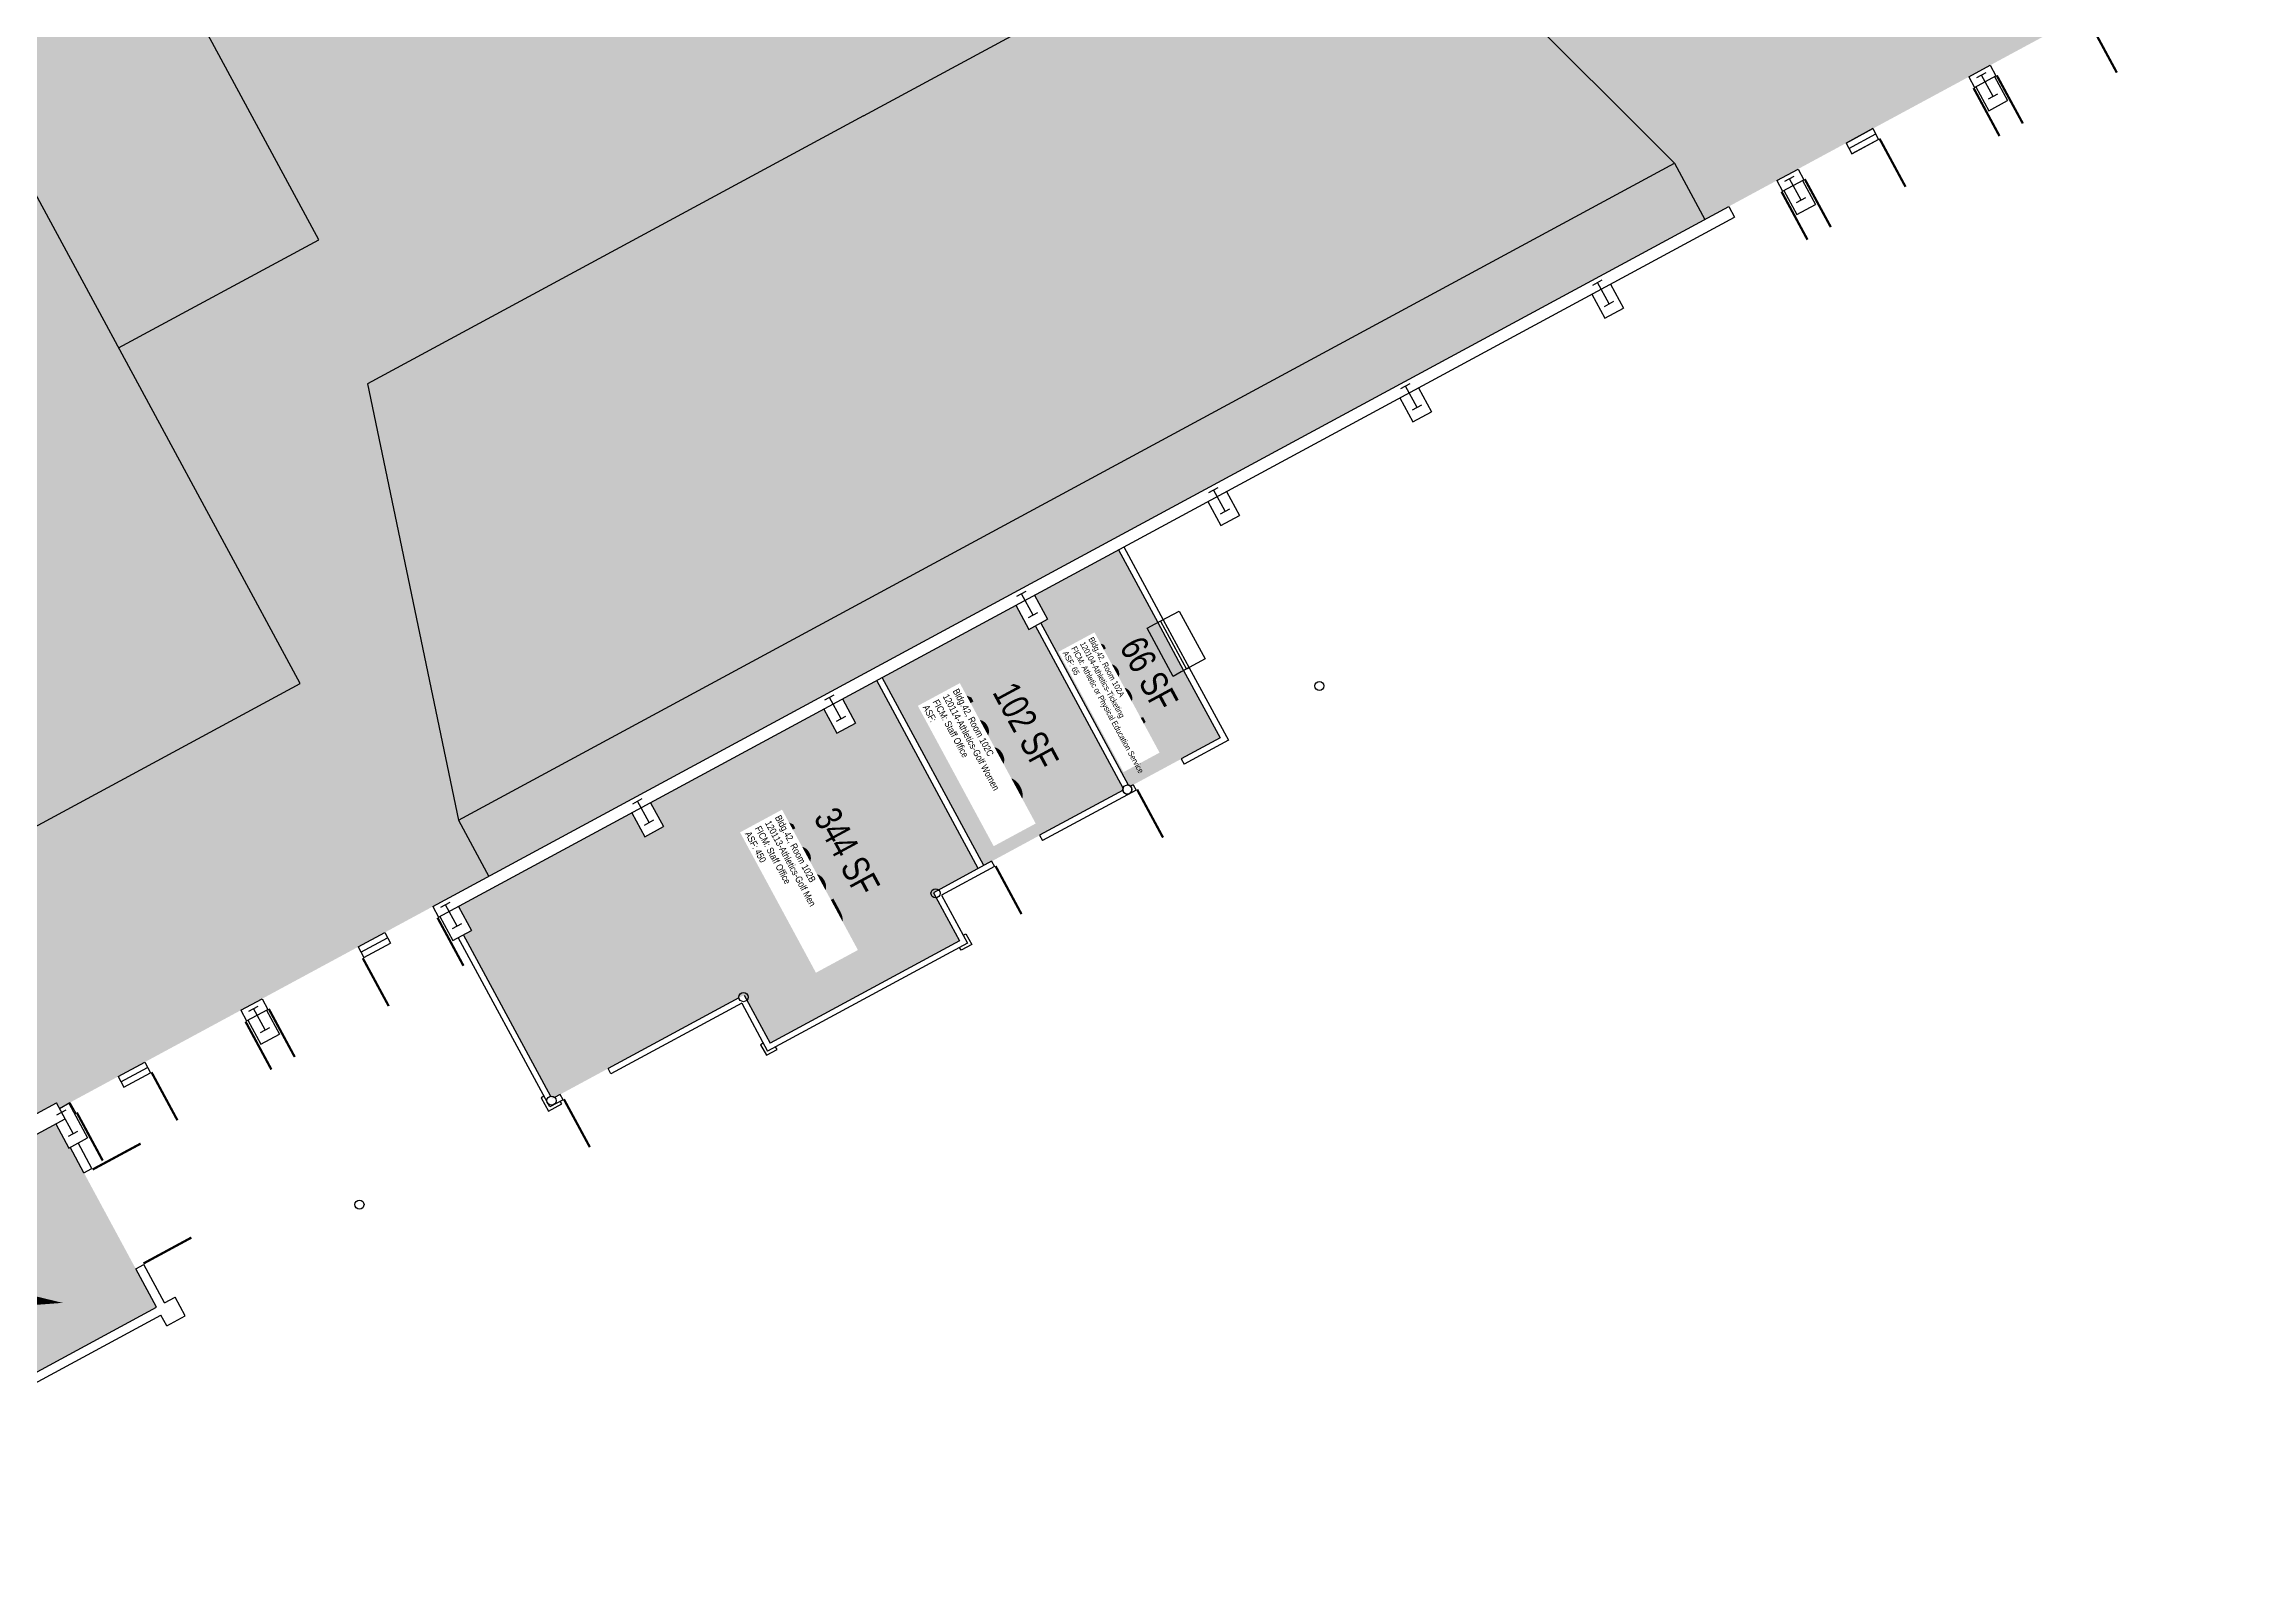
# Model space of a CAD drawing. Header units: inches. Extents: x 69218424 to 69222728, y 27664699 to 27668276.
# Drawn here: x 69221247 to 69222704, y 27665382 to 27666377 of the extents above; entities that cross this region are included whole.
import ezdxf
from ezdxf.enums import TextEntityAlignment as Align

# ---------------------------------------------------------------- set-up
doc = ezdxf.new("R2010")
doc.units = ezdxf.units.IN
doc.header["$LTSCALE"] = 240
doc.header["$MEASUREMENT"] = 0
doc.layers.get('0').update_dxf_attribs({"linetype": 'CONTINUOUS'})
for name, color, linetype in [('A-COLS', 5, 'CONTINUOUS'), ('A-DOOR', 2, 'CONTINUOUS'), ('A-FLOR', 3, 'CONTINUOUS'), ('A-GLAZ', 1, 'CONTINUOUS'), ('A-IDEN-ICON', 4, 'CONTINUOUS'), ('A-IDEN-RNUM', 7, 'CONTINUOUS'), ('A-IDEN-SNUM', 4, 'CONTINUOUS'), ('A-IDEN-VNUM', 4, 'CONTINUOUS'), ('A-WALL', 5, 'CONTINUOUS'), ('AREA-TEXT', 3, 'CONTINUOUS'), ('Rooms-Category-Color', 7, 'CONTINUOUS'), ('Rooms-College-Color', 7, 'CONTINUOUS'), ('Rooms-Department-Color', 7, 'CONTINUOUS'), ('Rooms-Division-Color', 7, 'CONTINUOUS'), ('Rooms-Information', 7, 'CONTINUOUS')]:
    doc.layers.add(name, color=color, linetype=linetype)
doc.styles.add('CP_AREA', font='arial.ttf', dxfattribs={"height": 15})
doc.styles.add('CP_ROOMSNUMBER', font='arial.ttf', dxfattribs={"height": 1})
doc.styles.add('CP_ROOMVNUMBER', font='arial.ttf', dxfattribs={"width": 0.85, "height": 0.075})

# ---------------------------------------------------------------- blocks, each defined once
blk = doc.blocks.new('COL1')
for p, q in [((-0.5, 0.5), (0.5, 0.5)), ((0, 0.5), (0, -0.5)), ((-0.5, -0.5), (0.5, -0.5))]:
    blk.add_line(p, q)
blk = doc.blocks.new('CPELECT')
at = {"color": 0, "linetype": 'ByBlock'}
blk.add_lwpolyline([(0.0623, 0.0629, 0, 0.03, 0), (0.0105, -0.0168, 0.03, 0.03, 0), (-0.0105, 0.0068, 0.03, 0, 0), (-0.0623, -0.0729, 0.03, 0, 0)], format="xyseb", dxfattribs=at)

msp = doc.modelspace()

# ---------------------------------------------------------------- hatches: boundary and pattern name
at = {"layer": 'Rooms-Category-Color', "true_color": 0xfbafa2}
for points in [[(69220670.1, 27667685.4), (69220290, 27667480), (69220292.9, 27667474.7), (69220270.9, 27667462.9), (69220273.3, 27667458.5), (69220268, 27667455.6), (69220265.6, 27667460), (69220210.2, 27667430.1), (69220261.1, 27667335.9), (69220316.5, 27667365.9), (69220313.6, 27667371.2), (69220318.9, 27667374), (69220324.6, 27667363.5), (69220315.8, 27667358.7), (69220332, 27667328.8), (69220340.8, 27667333.5), (69220343.6, 27667328.3), (69220282.9, 27667295.5), (69220347.6, 27667175.8), (69220358.1, 27667181.5), (69220366.7, 27667165.7), (69220356.1, 27667160), (69220484.5, 27666922.4), (69220495.1, 27666928.1), (69220503.6, 27666912.3), (69220493.1, 27666906.6), (69220621.4, 27666669.1), (69220632, 27666674.8), (69220640.5, 27666658.9), (69220630, 27666653.2), (69220758.3, 27666415.7), (69220768.9, 27666421.4), (69220777.4, 27666405.6), (69220766.9, 27666399.9), (69220895.2, 27666162.3), (69220905.8, 27666168), (69220914.4, 27666152.2), (69220903.8, 27666146.5), (69221032.2, 27665908.9), (69221042.7, 27665914.6), (69221051.3, 27665898.8), (69221040.7, 27665893.1), (69221105.4, 27665773.5), (69221166.1, 27665806.3), (69221168.9, 27665801), (69221160.1, 27665796.2), (69221176.3, 27665766.3), (69221185.1, 27665771.1), (69221190.8, 27665760.5), (69221185.5, 27665757.7), (69221182.7, 27665762.9), (69221127.2, 27665733), (69221179.1, 27665637.1), (69221234.5, 27665667), (69221231.2, 27665673.2), (69221236.4, 27665676.1), (69221239.8, 27665669.9), (69221255.6, 27665678.5), (69221257.5, 27665674.9), (69221263.7, 27665678.3), (69222011.5, 27666082.4), (69222644.9, 27666424.6), (69222642.5, 27666429), (69222704.1, 27666462.3), (69221735.2, 27668255.3), (69221673.7, 27668222), (69221671.3, 27668226.4), (69221291.2, 27668021)], [(69222023.4, 27665919.4), (69221963.6, 27665887.1), (69221905.1, 27665995.3), (69221909.5, 27665997.7), (69221900.9, 27666013.5), (69221956.3, 27666043.5)]]:
    msp.add_hatch(color=21, dxfattribs=at).paths.add_polyline_path(points)
at = {"layer": 'Rooms-Category-Color', "true_color": 0xfa9ba3}
for points in [[(69221867.4, 27665835.1), (69221960, 27665885.2), (69221901.5, 27665993.4), (69221897.1, 27665991), (69221888.6, 27666006.9), (69221800.3, 27665959.2)], [(69221520.8, 27665808.1), (69221529.4, 27665792.3), (69221524.1, 27665789.5), (69221582.6, 27665681.2), (69221709.3, 27665749.7), (69221726.4, 27665718), (69221851.3, 27665785.5), (69221834.2, 27665817.2), (69221863.8, 27665833.2), (69221796.8, 27665957.3), (69221774.2, 27665945.1), (69221782.8, 27665929.2), (69221770.5, 27665922.6), (69221761.9, 27665938.4), (69221647.5, 27665876.6), (69221656.1, 27665860.8), (69221643.8, 27665854.1), (69221635.2, 27665869.9)]]:
    msp.add_hatch(color=241, dxfattribs=at).paths.add_polyline_path(points)
at = {"layer": 'Rooms-Category-Color', "true_color": 0xadadad}
msp.add_hatch(color=253, dxfattribs=at).paths.add_polyline_path([(69221021.6, 27665381.5), (69221321.6, 27665543.6), (69221264.6, 27665649.2), (69221263.7, 27665648.7), (69221255.1, 27665664.6), (69220956, 27665502.9)])
at = {"layer": 'Rooms-College-Color', "true_color": 0xffff64}
msp.add_hatch(color=51, dxfattribs=at).paths.add_polyline_path([(69220670.1, 27667685.4), (69220290, 27667480), (69220292.9, 27667474.7), (69220270.9, 27667462.9), (69220273.3, 27667458.5), (69220268, 27667455.6), (69220265.6, 27667460), (69220210.2, 27667430.1), (69220261.1, 27667335.9), (69220316.5, 27667365.9), (69220313.6, 27667371.2), (69220318.9, 27667374), (69220324.6, 27667363.5), (69220315.8, 27667358.7), (69220332, 27667328.8), (69220340.8, 27667333.5), (69220343.6, 27667328.3), (69220282.9, 27667295.5), (69220347.6, 27667175.8), (69220358.1, 27667181.5), (69220366.7, 27667165.7), (69220356.1, 27667160), (69220484.5, 27666922.4), (69220495.1, 27666928.1), (69220503.6, 27666912.3), (69220493.1, 27666906.6), (69220621.4, 27666669.1), (69220632, 27666674.8), (69220640.5, 27666658.9), (69220630, 27666653.2), (69220758.3, 27666415.7), (69220768.9, 27666421.4), (69220777.4, 27666405.6), (69220766.9, 27666399.9), (69220895.2, 27666162.3), (69220905.8, 27666168), (69220914.4, 27666152.2), (69220903.8, 27666146.5), (69221032.2, 27665908.9), (69221042.7, 27665914.6), (69221051.3, 27665898.8), (69221040.7, 27665893.1), (69221105.4, 27665773.5), (69221166.1, 27665806.3), (69221168.9, 27665801), (69221160.1, 27665796.2), (69221176.3, 27665766.3), (69221185.1, 27665771.1), (69221190.8, 27665760.5), (69221185.5, 27665757.7), (69221182.7, 27665762.9), (69221127.2, 27665733), (69221179.1, 27665637.1), (69221234.5, 27665667), (69221231.2, 27665673.2), (69221236.4, 27665676.1), (69221239.8, 27665669.9), (69221255.6, 27665678.5), (69221257.5, 27665674.9), (69221263.7, 27665678.3), (69222011.5, 27666082.4), (69222644.9, 27666424.6), (69222642.5, 27666429), (69222704.1, 27666462.3), (69221735.2, 27668255.3), (69221673.7, 27668222), (69221671.3, 27668226.4), (69221291.2, 27668021)])
at = {"layer": 'Rooms-College-Color', "true_color": 0xffe090}
for points in [[(69222023.4, 27665919.4), (69221963.6, 27665887.1), (69221905.1, 27665995.3), (69221909.5, 27665997.7), (69221900.9, 27666013.5), (69221956.3, 27666043.5)], [(69221520.8, 27665808.1), (69221529.4, 27665792.3), (69221524.1, 27665789.5), (69221582.6, 27665681.2), (69221709.3, 27665749.7), (69221726.4, 27665718), (69221851.3, 27665785.5), (69221834.2, 27665817.2), (69221863.8, 27665833.2), (69221796.8, 27665957.3), (69221774.2, 27665945.1), (69221782.8, 27665929.2), (69221770.5, 27665922.6), (69221761.9, 27665938.4), (69221647.5, 27665876.6), (69221656.1, 27665860.8), (69221643.8, 27665854.1), (69221635.2, 27665869.9)]]:
    msp.add_hatch(color=41, dxfattribs=at).paths.add_polyline_path(points)
at = {"layer": 'Rooms-College-Color', "true_color": 0xadadad}
for points in [[(69221867.4, 27665835.1), (69221960, 27665885.2), (69221901.5, 27665993.4), (69221897.1, 27665991), (69221888.6, 27666006.9), (69221800.3, 27665959.2)], [(69221021.6, 27665381.5), (69221321.6, 27665543.6), (69221264.6, 27665649.2), (69221263.7, 27665648.7), (69221255.1, 27665664.6), (69220956, 27665502.9)]]:
    msp.add_hatch(color=253, dxfattribs=at).paths.add_polyline_path(points)
at = {"layer": 'Rooms-Department-Color', "true_color": 0x604aed}
for points in [[(69220670.1, 27667685.4), (69220290, 27667480), (69220292.9, 27667474.7), (69220270.9, 27667462.9), (69220273.3, 27667458.5), (69220268, 27667455.6), (69220265.6, 27667460), (69220210.2, 27667430.1), (69220261.1, 27667335.9), (69220316.5, 27667365.9), (69220313.6, 27667371.2), (69220318.9, 27667374), (69220324.6, 27667363.5), (69220315.8, 27667358.7), (69220332, 27667328.8), (69220340.8, 27667333.5), (69220343.6, 27667328.3), (69220282.9, 27667295.5), (69220347.6, 27667175.8), (69220358.1, 27667181.5), (69220366.7, 27667165.7), (69220356.1, 27667160), (69220484.5, 27666922.4), (69220495.1, 27666928.1), (69220503.6, 27666912.3), (69220493.1, 27666906.6), (69220621.4, 27666669.1), (69220632, 27666674.8), (69220640.5, 27666658.9), (69220630, 27666653.2), (69220758.3, 27666415.7), (69220768.9, 27666421.4), (69220777.4, 27666405.6), (69220766.9, 27666399.9), (69220895.2, 27666162.3), (69220905.8, 27666168), (69220914.4, 27666152.2), (69220903.8, 27666146.5), (69221032.2, 27665908.9), (69221042.7, 27665914.6), (69221051.3, 27665898.8), (69221040.7, 27665893.1), (69221105.4, 27665773.5), (69221166.1, 27665806.3), (69221168.9, 27665801), (69221160.1, 27665796.2), (69221176.3, 27665766.3), (69221185.1, 27665771.1), (69221190.8, 27665760.5), (69221185.5, 27665757.7), (69221182.7, 27665762.9), (69221127.2, 27665733), (69221179.1, 27665637.1), (69221234.5, 27665667), (69221231.2, 27665673.2), (69221236.4, 27665676.1), (69221239.8, 27665669.9), (69221255.6, 27665678.5), (69221257.5, 27665674.9), (69221263.7, 27665678.3), (69222011.5, 27666082.4), (69222644.9, 27666424.6), (69222642.5, 27666429), (69222704.1, 27666462.3), (69221735.2, 27668255.3), (69221673.7, 27668222), (69221671.3, 27668226.4), (69221291.2, 27668021)], [(69222023.4, 27665919.4), (69221963.6, 27665887.1), (69221905.1, 27665995.3), (69221909.5, 27665997.7), (69221900.9, 27666013.5), (69221956.3, 27666043.5)], [(69221867.4, 27665835.1), (69221960, 27665885.2), (69221901.5, 27665993.4), (69221897.1, 27665991), (69221888.6, 27666006.9), (69221800.3, 27665959.2)], [(69221520.8, 27665808.1), (69221529.4, 27665792.3), (69221524.1, 27665789.5), (69221582.6, 27665681.2), (69221709.3, 27665749.7), (69221726.4, 27665718), (69221851.3, 27665785.5), (69221834.2, 27665817.2), (69221863.8, 27665833.2), (69221796.8, 27665957.3), (69221774.2, 27665945.1), (69221782.8, 27665929.2), (69221770.5, 27665922.6), (69221761.9, 27665938.4), (69221647.5, 27665876.6), (69221656.1, 27665860.8), (69221643.8, 27665854.1), (69221635.2, 27665869.9)]]:
    msp.add_hatch(color=173, dxfattribs=at).paths.add_polyline_path(points)
at = {"layer": 'Rooms-Department-Color', "true_color": 0xacacac}
msp.add_hatch(color=253, dxfattribs=at).paths.add_polyline_path([(69221021.6, 27665381.5), (69221321.6, 27665543.6), (69221264.6, 27665649.2), (69221263.7, 27665648.7), (69221255.1, 27665664.6), (69220956, 27665502.9)])
at = {"layer": 'Rooms-Division-Color', "true_color": 0x604aed}
for points in [[(69220670.1, 27667685.4), (69220290, 27667480), (69220292.9, 27667474.7), (69220270.9, 27667462.9), (69220273.3, 27667458.5), (69220268, 27667455.6), (69220265.6, 27667460), (69220210.2, 27667430.1), (69220261.1, 27667335.9), (69220316.5, 27667365.9), (69220313.6, 27667371.2), (69220318.9, 27667374), (69220324.6, 27667363.5), (69220315.8, 27667358.7), (69220332, 27667328.8), (69220340.8, 27667333.5), (69220343.6, 27667328.3), (69220282.9, 27667295.5), (69220347.6, 27667175.8), (69220358.1, 27667181.5), (69220366.7, 27667165.7), (69220356.1, 27667160), (69220484.5, 27666922.4), (69220495.1, 27666928.1), (69220503.6, 27666912.3), (69220493.1, 27666906.6), (69220621.4, 27666669.1), (69220632, 27666674.8), (69220640.5, 27666658.9), (69220630, 27666653.2), (69220758.3, 27666415.7), (69220768.9, 27666421.4), (69220777.4, 27666405.6), (69220766.9, 27666399.9), (69220895.2, 27666162.3), (69220905.8, 27666168), (69220914.4, 27666152.2), (69220903.8, 27666146.5), (69221032.2, 27665908.9), (69221042.7, 27665914.6), (69221051.3, 27665898.8), (69221040.7, 27665893.1), (69221105.4, 27665773.5), (69221166.1, 27665806.3), (69221168.9, 27665801), (69221160.1, 27665796.2), (69221176.3, 27665766.3), (69221185.1, 27665771.1), (69221190.8, 27665760.5), (69221185.5, 27665757.7), (69221182.7, 27665762.9), (69221127.2, 27665733), (69221179.1, 27665637.1), (69221234.5, 27665667), (69221231.2, 27665673.2), (69221236.4, 27665676.1), (69221239.8, 27665669.9), (69221255.6, 27665678.5), (69221257.5, 27665674.9), (69221263.7, 27665678.3), (69222011.5, 27666082.4), (69222644.9, 27666424.6), (69222642.5, 27666429), (69222704.1, 27666462.3), (69221735.2, 27668255.3), (69221673.7, 27668222), (69221671.3, 27668226.4), (69221291.2, 27668021)], [(69222023.4, 27665919.4), (69221963.6, 27665887.1), (69221905.1, 27665995.3), (69221909.5, 27665997.7), (69221900.9, 27666013.5), (69221956.3, 27666043.5)], [(69221867.4, 27665835.1), (69221960, 27665885.2), (69221901.5, 27665993.4), (69221897.1, 27665991), (69221888.6, 27666006.9), (69221800.3, 27665959.2)], [(69221520.8, 27665808.1), (69221529.4, 27665792.3), (69221524.1, 27665789.5), (69221582.6, 27665681.2), (69221709.3, 27665749.7), (69221726.4, 27665718), (69221851.3, 27665785.5), (69221834.2, 27665817.2), (69221863.8, 27665833.2), (69221796.8, 27665957.3), (69221774.2, 27665945.1), (69221782.8, 27665929.2), (69221770.5, 27665922.6), (69221761.9, 27665938.4), (69221647.5, 27665876.6), (69221656.1, 27665860.8), (69221643.8, 27665854.1), (69221635.2, 27665869.9)]]:
    msp.add_hatch(color=173, dxfattribs=at).paths.add_polyline_path(points)
at = {"layer": 'Rooms-Division-Color', "true_color": 0xadadad}
msp.add_hatch(color=253, dxfattribs=at).paths.add_polyline_path([(69221021.6, 27665381.5), (69221321.6, 27665543.6), (69221264.6, 27665649.2), (69221263.7, 27665648.7), (69221255.1, 27665664.6), (69220956, 27665502.9)])

# ---------------------------------------------------------------- linework, layer by layer
at = {"layer": 'A-DOOR'}
for points in [[(69222597.9, 27666390.1, 1.5, 1.5, 0), (69222615, 27666358.5, 0, 0, 0), (69222615.6, 27666358.8, 0, 0, -0.414214), (69222566.8, 27666373.4, 0, 0, -0.414214)], [(69222535.8, 27666356.6, 1.5, 1.5, 0), (69222553, 27666324.9, 0, 0, 0), (69222552.3, 27666324.6, 0, 0, 0.414214), (69222566.8, 27666373.4, 0, 0, 0.414214)], [(69222520.5, 27666348.3, 1.5, 1.5, 0), (69222537.6, 27666316.6, 0, 0, 0), (69222538.2, 27666317, 0, 0, -0.414214), (69222489.5, 27666331.6, 0, 0, -0.414214)], [(69222458.5, 27666314.8, 1.5, 1.5, 0), (69222475.6, 27666283.1, 0, 0, 0), (69222474.9, 27666282.8, 0, 0, 0.414214), (69222489.5, 27666331.6, 0, 0, 0.414214)], [(69222409.1, 27666288.2, 1.5, 1.5, 0), (69222426.3, 27666256.5, 0, 0, 0), (69222425.6, 27666256.1, 0, 0, 0.414214), (69222440.2, 27666304.9, 0, 0, 0.414214)], [(69222393.8, 27666279.9, 1.5, 1.5, 0), (69222410.9, 27666248.2, 0, 0, 0), (69222411.6, 27666248.6, 0, 0, -0.414214), (69222362.8, 27666263.1, 0, 0, -0.414214)], [(69221968.6, 27665885.3, 1.5, 1.5, 0), (69221985.7, 27665853.6, 0, 0, 0), (69221985, 27665853.2, 0, 0, 0.414214), (69221999.6, 27665902, 0, 0, 0.414214)], [(69221875.2, 27665834.8, 1.5, 1.5, 0), (69221892.3, 27665803.1, 0, 0, 0), (69221891.7, 27665802.8, 0, 0, 0.414214), (69221906.2, 27665851.6, 0, 0, 0.414214)], [(69221507, 27665800.7, 1.5, 1.5, 0), (69221524.1, 27665769, 0, 0, 0), (69221524.8, 27665769.4, 0, 0, -0.414214), (69221476, 27665783.9, 0, 0, -0.414214)], [(69221457.7, 27665774, 1.5, 1.5, 0), (69221474.8, 27665742.4, 0, 0, 0), (69221475.5, 27665742.7, 0, 0, -0.414214), (69221426.7, 27665757.3, 0, 0, -0.414214)], [(69221395.7, 27665740.5, 1.5, 1.5, 0), (69221412.8, 27665708.8, 0, 0, 0), (69221412.1, 27665708.5, 0, 0, 0.414214), (69221426.7, 27665757.3, 0, 0, 0.414214)], [(69221380.3, 27665732.2, 1.5, 1.5, 0), (69221397.4, 27665700.5, 0, 0, 0), (69221398.1, 27665700.9, 0, 0, -0.414214), (69221349.3, 27665715.5, 0, 0, -0.414214)], [(69221318.3, 27665698.7, 1.5, 1.5, 0), (69221335.4, 27665667, 0, 0, 0), (69221334.8, 27665666.7, 0, 0, 0.414214), (69221349.3, 27665715.5, 0, 0, 0.414214)], [(69221269, 27665672.1, 1.5, 1.5, 0), (69221286.1, 27665640.4, 0, 0, 0), (69221285.5, 27665640, 0, 0, 0.414214), (69221300, 27665688.8, 0, 0, 0.414214)], [(69221590.4, 27665680.9, 1.5, 1.5, 0), (69221607.5, 27665649.3, 0, 0, 0), (69221606.9, 27665648.9, 0, 0, 0.414214), (69221621.4, 27665697.7, 0, 0, 0.414214)], [(69221279.4, 27665634.5, 1.5, 1.5, 0), (69221311.1, 27665651.6, 0, 0, 0), (69221310.8, 27665652.3, 0, 0, -0.414214), (69221296.2, 27665603.5, 0, 0, -0.414214)], [(69221313, 27665572.5, 1.5, 1.5, 0), (69221344.6, 27665589.6, 0, 0, 0), (69221345, 27665588.9, 0, 0, 0.414214), (69221296.2, 27665603.5, 0, 0, 0.414214)]]:
    msp.add_lwpolyline(points, format="xyseb", dxfattribs=at)
at = {"layer": 'A-FLOR'}
for p, q in [((69221416.4, 27665955.2), (69220605.3, 27667456)), ((69221428.6, 27666248.2), (69220857.1, 27667305.7)), ((69221788, 27666329.9), (69222115.2, 27666506.7)), ((69222115.2, 27666506.7), (69222323.2, 27666298.6)), ((69221520.9, 27665865), (69222323.2, 27666298.6)), ((69222323.2, 27666298.6), (69222343.2, 27666261.6)), ((69221296.6, 27666176.9), (69221428.6, 27666248.2)), ((69221460.7, 27666153), (69221520.9, 27665865)), ((69221110.2, 27665789.7), (69221416.4, 27665955.2)), ((69221520.9, 27665865), (69221540.8, 27665828))]:
    msp.add_line(p, q, dxfattribs=at)
msp.add_lwpolyline([(69221788, 27666329.9), (69221460.7, 27666153)], dxfattribs=at)
msp.add_lwpolyline([(69221980.5, 27665994.6), (69221996.3, 27666003.1), (69222013.4, 27665971.5), (69221997.6, 27665962.9), (69221992.3, 27665960), (69221975.2, 27665991.7)], close=True, dxfattribs=at)
at = {"layer": 'A-GLAZ'}
for p, q in [((69222436.4, 27666312), (69222454, 27666321.5)), ((69222438.3, 27666308.4), (69222455.9, 27666318)), ((69222440.2, 27666304.9), (69222458.5, 27666314.8)), ((69221982.2, 27665995.5), (69221999.3, 27665963.8)), ((69221984, 27665996.5), (69222001.1, 27665964.8)), ((69221985.8, 27665997.4), (69222002.9, 27665965.7)), ((69221454.6, 27665781.4), (69221472.2, 27665791)), ((69221456.5, 27665777.9), (69221474.1, 27665787.4)), ((69221458.4, 27665774.4), (69221476, 27665783.9)), ((69221296.2, 27665695.9), (69221313.8, 27665705.4)), ((69221298.1, 27665692.3), (69221315.7, 27665701.9)), ((69221300, 27665688.8), (69221317.6, 27665698.3))]:
    msp.add_line(p, q, dxfattribs=at)
at = {"layer": 'A-WALL'}
for p, q in [((69222517.3, 27666355.7), (69222531.4, 27666363.3)), ((69222531.4, 27666363.3), (69222535.2, 27666356.3)), ((69222517.3, 27666355.7), (69222521.1, 27666348.7)), ((69222521.1, 27666348.7), (69222535.2, 27666356.3)), ((69222522, 27666349.1), (69222530.6, 27666333.3)), ((69222534.3, 27666355.8), (69222542.9, 27666340)), ((69222530.6, 27666333.3), (69222542.9, 27666340)), ((69222454, 27666321.5), (69222436.4, 27666312)), ((69222457.8, 27666314.4), (69222440.2, 27666304.9)), ((69222454, 27666321.5), (69222457.8, 27666314.4)), ((69222436.4, 27666312), (69222440.2, 27666304.9)), ((69222390.7, 27666287.3), (69222404.7, 27666294.8)), ((69222390.7, 27666287.3), (69222394.5, 27666280.2)), ((69222394.5, 27666280.2), (69222408.5, 27666287.8)), ((69222404.7, 27666294.8), (69222408.5, 27666287.8)), ((69222407.6, 27666287.3), (69222416.2, 27666271.5)), ((69221503.9, 27665808.1), (69222359, 27666270.2)), ((69222359, 27666270.2), (69222362.8, 27666263.1)), ((69222395.3, 27666280.7), (69222403.9, 27666264.9)), ((69222403.9, 27666264.9), (69222416.2, 27666271.5)), ((69221507.7, 27665801), (69222362.8, 27666263.1)), ((69222268.6, 27666212.2), (69222277.2, 27666196.4)), ((69222281, 27666218.9), (69222289.5, 27666203.1)), ((69222277.2, 27666196.4), (69222289.5, 27666203.1)), ((69222142, 27666143.8), (69222150.5, 27666127.9)), ((69222154.3, 27666150.4), (69222162.8, 27666134.6)), ((69222150.5, 27666127.9), (69222162.8, 27666134.6)), ((69222027.6, 27666082), (69222036.1, 27666066.1)), ((69222015.3, 27666075.3), (69222023.8, 27666059.5)), ((69222023.8, 27666059.5), (69222036.1, 27666066.1)), ((69221956.3, 27666043.5), (69221982.2, 27665995.5)), ((69221959.8, 27666045.4), (69221985.8, 27665997.4)), ((69221888.6, 27666006.9), (69221897.1, 27665991)), ((69221900.9, 27666013.5), (69221909.5, 27665997.7)), ((69221897.1, 27665991), (69221909.5, 27665997.7)), ((69221959.4, 27665886.2), (69221901.5, 27665993.4)), ((69221962.9, 27665888.2), (69221905, 27665995.3)), ((69221985.8, 27665997.4), (69221982.2, 27665995.5)), ((69222002.9, 27665965.7), (69221999.3, 27665963.8)), ((69221999.3, 27665963.8), (69222023.4, 27665919.4)), ((69222002.9, 27665965.7), (69222028.8, 27665917.8)), ((69221863.8, 27665833.2), (69221796.8, 27665957.3)), ((69221867.4, 27665835.1), (69221800.3, 27665959.2)), ((69221761.9, 27665938.4), (69221770.5, 27665922.6)), ((69221774.2, 27665945.1), (69221782.8, 27665929.2)), ((69221770.5, 27665922.6), (69221782.8, 27665929.2)), ((69222023.4, 27665919.4), (69221997.7, 27665905.5)), ((69221997.7, 27665905.5), (69221999.6, 27665902)), ((69222028.8, 27665917.8), (69221999.6, 27665902)), ((69221647.5, 27665876.6), (69221656.1, 27665860.8)), ((69221959.3, 27665884.8), (69221904.3, 27665855.1)), ((69221967.9, 27665884.9), (69221906.2, 27665851.6)), ((69221966, 27665888.4), (69221964.3, 27665887.5)), ((69221966, 27665888.4), (69221967.9, 27665884.9)), ((69221635.2, 27665869.9), (69221643.8, 27665854.1)), ((69221643.8, 27665854.1), (69221656.1, 27665860.8)), ((69221904.3, 27665855.1), (69221906.2, 27665851.6)), ((69221872.6, 27665838), (69221834.2, 27665817.2)), ((69221874.5, 27665834.5), (69221839.6, 27665815.6)), ((69221872.6, 27665838), (69221874.5, 27665834.5)), ((69221503.9, 27665808.1), (69221507.7, 27665801)), ((69221520.8, 27665808.1), (69221529.4, 27665792.3)), ((69221834.2, 27665817.2), (69221851.3, 27665785.5)), ((69221839.6, 27665815.6), (69221856.7, 27665783.9)), ((69221472.2, 27665791), (69221476, 27665783.9)), ((69221508.5, 27665801.5), (69221517.1, 27665785.6)), ((69221517.1, 27665785.6), (69221529.4, 27665792.3)), ((69221581.7, 27665682.8), (69221524.1, 27665789.5)), ((69221853.9, 27665789.2), (69221855.6, 27665790.1)), ((69221855.6, 27665790.1), (69221859.5, 27665783.1)), ((69221454.6, 27665781.4), (69221458.4, 27665774.4)), ((69221581, 27665675.8), (69221520.6, 27665787.6)), ((69221856.7, 27665783.9), (69221724.8, 27665712.6)), ((69221851.3, 27665785.5), (69221726.4, 27665718)), ((69221852.4, 27665779.3), (69221851.5, 27665781.1)), ((69221859.5, 27665783.1), (69221852.4, 27665779.3)), ((69221377.2, 27665739.6), (69221391.2, 27665747.2)), ((69221391.2, 27665747.2), (69221395, 27665740.2)), ((69221705.9, 27665747.9), (69221619.5, 27665701.2)), ((69221377.2, 27665739.6), (69221381, 27665732.6)), ((69221381, 27665732.6), (69221395, 27665740.2)), ((69221381.8, 27665733), (69221390.4, 27665717.2)), ((69221394.2, 27665739.7), (69221402.7, 27665723.8)), ((69221707.7, 27665744.3), (69221621.4, 27665697.7)), ((69221390.4, 27665717.2), (69221402.7, 27665723.8)), ((69221721.9, 27665717.9), (69221720.2, 27665716.9)), ((69221720.2, 27665716.9), (69221724, 27665709.9)), ((69221731, 27665713.7), (69221730.1, 27665715.5)), ((69221313.8, 27665705.4), (69221317.6, 27665698.3)), ((69221621.4, 27665697.7), (69221619.5, 27665701.2)), ((69221724, 27665709.9), (69221731, 27665713.7)), ((69221296.2, 27665695.9), (69221300, 27665688.8)), ((69220916.9, 27665495.4), (69221255.6, 27665678.5)), ((69221261.3, 27665667.9), (69221255.6, 27665678.5)), ((69221257.5, 27665674.9), (69221264.5, 27665678.7)), ((69221263.7, 27665678.3), (69221264.5, 27665678.7)), ((69221263.7, 27665678.3), (69221276, 27665655.4)), ((69221264.5, 27665678.7), (69221268.3, 27665671.7)), ((69221264.5, 27665678.7), (69221268.3, 27665671.7)), ((69221577.2, 27665682.9), (69221575.4, 27665681.9)), ((69221575.4, 27665681.9), (69221580.2, 27665673.1)), ((69221580.2, 27665673.1), (69221589, 27665677.9)), ((69221589.8, 27665680.6), (69221581, 27665675.8)), ((69221587.9, 27665684.1), (69221584.2, 27665682.1)), ((69221589.8, 27665680.6), (69221587.9, 27665684.1)), ((69221589, 27665677.9), (69221588, 27665679.6)), ((69220956, 27665502.9), (69221261.3, 27665667.9)), ((69221255.1, 27665664.6), (69221263.7, 27665648.7)), ((69221267.5, 27665671.2), (69221268.3, 27665671.7)), ((69221263.7, 27665648.7), (69221276, 27665655.4)), ((69221273.7, 27665632.3), (69221264.6, 27665649.2)), ((69221279, 27665635.1), (69221269.9, 27665652.1)), ((69221273.7, 27665632.3), (69221279, 27665635.1)), ((69221308, 27665568.9), (69221313.3, 27665571.8)), ((69221326.9, 27665546.5), (69221313.3, 27665571.8)), ((69221321.6, 27665543.6), (69221308, 27665568.9)), ((69221021.6, 27665381.5), (69221321.6, 27665543.6)), ((69221326.9, 27665546.5), (69221334, 27665550.3)), ((69221340.6, 27665538), (69221334, 27665550.3)), ((69221209.2, 27665476.1), (69221324.5, 27665538.4)), ((69221328.3, 27665531.3), (69221324.5, 27665538.4)), ((69221328.3, 27665531.3), (69221340.6, 27665538))]:
    msp.add_line(p, q, dxfattribs=at)
at = {"layer": 'A-WALL', "extrusion": (0.879768, 0.475403, 0)}
for p, q in [((69221709.3, 27665749.7), (69221726.4, 27665718)), ((69221707.7, 27665744.3), (69221724.8, 27665712.6))]:
    msp.add_line(p, q, dxfattribs=at)
at = {"layer": 'A-WALL'}
for centre in [(69222088.9, 27665953.7), (69221962.2, 27665885.3), (69221835.6, 27665816.8), (69221708.9, 27665748.3), (69221582.2, 27665679.9), (69221582.2, 27665679.9), (69221455.5, 27665611.4)]:
    msp.add_circle(centre, 3, dxfattribs=at)
msp.add_arc((69221962.2, 27665885.3), 3, 162.0011, 78.3309, dxfattribs=at)

# ---------------------------------------------------------------- block references
at = {"layer": 'A-COLS', "xscale": -6.999999996274709, "yscale": 15.99999999914053, "zscale": 6.999999999999773, "rotation": 208.3855758837612}
for p in [(69222529.6, 27666349.8), (69222402.9, 27666281.4), (69222276.2, 27666212.9), (69222149.5, 27666144.5), (69222022.9, 27666076), (69221896.2, 27666007.5), (69221769.5, 27665939.1), (69221642.8, 27665870.6), (69221516.1, 27665802.2), (69221389.4, 27665733.7), (69221262.7, 27665665.3)]:
    msp.add_blockref('COL1', p, dxfattribs=at)
at = {"layer": 'A-IDEN-ICON', "xscale": 288, "yscale": 288, "zscale": 288, "rotation": 298.39}
msp.add_blockref('CPELECT', (69221235.2, 27665553.7), dxfattribs=at)

# ---------------------------------------------------------------- texts
at = {"layer": 'A-IDEN-RNUM', "style": 'CP_ROOMSNUMBER', "width": 0.85}
for s, p in [('0102-A0', (69221940.3, 27665951)), ('0102-C0', (69221850.6, 27665931.4)), ('0102-B0', (69221732.6, 27665848.7))]:
    msp.add_text(s, height=0.96, rotation=298.39, dxfattribs=at).set_placement(p, align=Align.MIDDLE)
at = {"layer": 'A-IDEN-SNUM', "style": 'CP_ROOMSNUMBER', "width": 0.85}
for s, p in [('04200102A0', (69221940.3, 27665951)), ('04200102C0', (69221850.6, 27665931.4)), ('04200102B0', (69221732.6, 27665848.7))]:
    msp.add_text(s, height=0.96, rotation=298.39, dxfattribs=at).set_placement(p, align=Align.MIDDLE)
at = {"layer": 'A-IDEN-VNUM', "style": 'CP_ROOMVNUMBER', "width": 0.85}
for s, height, p in [('102A', 27, (69221948.8, 27665948.7)), ('102C', 31.5, (69221862, 27665907.8)), ('102B', 31.5, (69221744, 27665825))]:
    msp.add_text(s, height=height, rotation=298.39, dxfattribs=at).set_placement(p, align=Align.MIDDLE)
at = {"layer": 'AREA-TEXT', "style": 'CP_AREA', "width": 0.75}
for s, p in [('66 SF', (69221976.5, 27665961.7)), ('102 SF', (69221895.2, 27665927)), ('344 SF', (69221777.2, 27665844.3))]:
    msp.add_text(s, height=18, rotation=298.39, dxfattribs=at).set_placement(p, align=Align.MIDDLE_CENTER)

# ---------------------------------------------------------------- next in the draw order: texts
at = {"layer": 'Rooms-Information', "attachment_point": 7, "rotation": 298.39, "style": 'CP_ROOMVNUMBER', "bg_fill": 3, "box_fill_scale": 1.5, "bg_fill_color": 256, "bg_fill_true_color": 13158600, "bg_fill_transparency": 0}
for s, insert, char_height, width in [('Bldg.42, Room 102A^M^J120104-Athletics-Ticketing^M^JFICM: Athletic or Physical Education Service^M^JASF: 65', (69221919.3, 27665975.4), 3.8571, 86.4), ('Bldg.42, Room 102C^M^J120114-Athletics-Golf Women^M^JFICM: Staff Office^M^JASF: ', (69221826.9, 27665939.6), 4.5, 100.8), ('Bldg.42, Room 102B^M^J120113-Athletics-Golf Men^M^JFICM: Staff Office^M^JASF: 450', (69221709.6, 27665856.1), 4.5, 100.8)]:
    msp.add_mtext(s, dxfattribs=dict(at, insert=insert, char_height=char_height, width=width))

doc.saveas('drawing.dxf')
